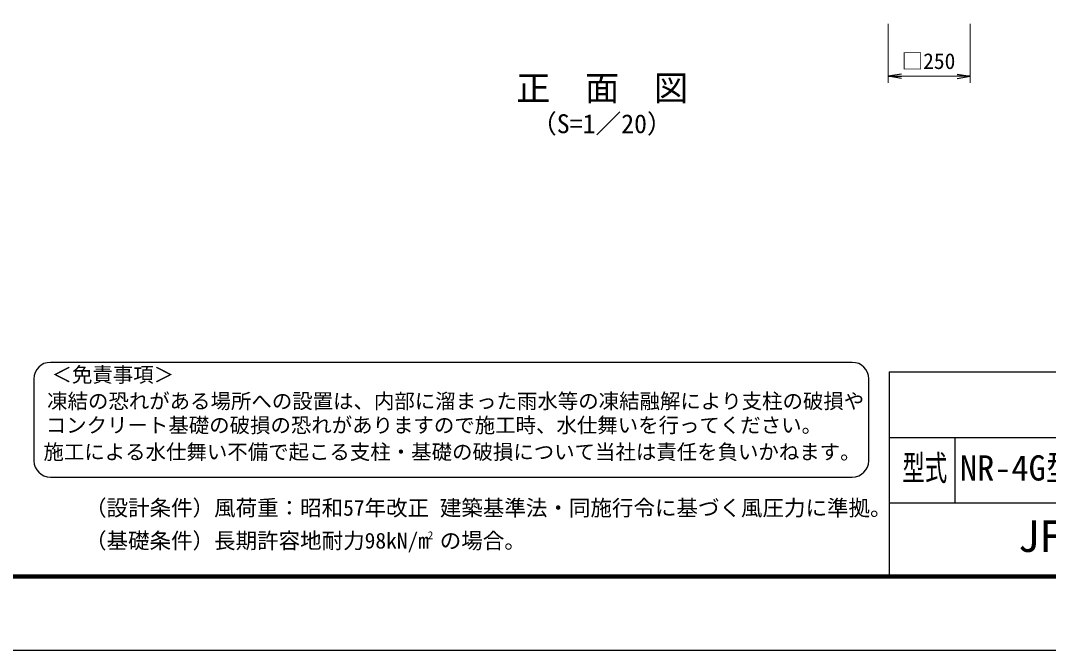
# Model space of a CAD drawing. Units: millimetres, scale not verified. Extents: x -4200 to 4200, y -2970 to 2970.
# Drawn here: x -529 to 2606, y -2970 to -1049 of the extents above; entities that cross this region are included whole.
import ezdxf
from ezdxf.enums import TextEntityAlignment as Align

# ---------------------------------------------------------------- set-up
doc = ezdxf.new("R2010")
doc.units = ezdxf.units.MM
doc.header["$LTSCALE"] = 10
for name, color, linetype, lineweight in [('0-0_D-TTL-TXT', 7, 'Continuous', 25), ('0-7_D-STR-DIM', 7, 'Continuous', 13), ('0-C_D-TTL', 7, 'Continuous', 25)]:
    doc.layers.add(name, color=color, linetype=linetype, lineweight=lineweight)
doc.layers.add('0-8_0', color=7, linetype='Continuous')
doc.styles.add('ＭＳ ゴシック', font='')
doc.styles.get('ＭＳ ゴシック').set_extended_font_data('MS Gothic')

# ---------------------------------------------------------------- blocks, each defined once
blk = doc.blocks.new('_Open')
at = {"layer": '0-8_0'}
blk.add_line((-10, 1.667), (0, 0), dxfattribs=at)
blk.add_lwpolyline([(-10, -1.667), (0, 0), (-10, 0)], dxfattribs=at)

msp = doc.modelspace()

# ---------------------------------------------------------------- linework, layer by layer
at = {"layer": '0-0_D-TTL-TXT', "color": 2}
for p, q in [((2007.34, -2091.29), (-438.21, -2091.29)), ((-488.21, -2141.29), (-488.21, -2391.29)), ((2057.34, -2391.29), (2057.34, -2141.29)), ((-438.21, -2441.29), (2007.34, -2441.29))]:
    msp.add_line(p, q, dxfattribs=at)
for centre, start, end in [((-438.21, -2141.29), 90, 180), ((2007.34, -2141.29), 0, 90), ((-438.21, -2391.29), 180, 270), ((2007.34, -2391.29), 270, 0)]:
    msp.add_arc(centre, 50, start, end, dxfattribs=at)
at = {"layer": '0-7_D-STR-DIM'}
for p, q in [((2116.99, -1058.63), (2116.99, -1238.63)), ((2366.99, -1058.63), (2366.99, -1238.63)), ((2156.99, -1218.63), (2326.99, -1218.63))]:
    msp.add_line(p, q, dxfattribs=at)
at = {"layer": '0-C_D-TTL'}
for p, q in [((2120, -2120), (2120, -2740)), ((2120, -2120), (3920, -2120)), ((2120, -2320), (3920, -2320)), ((2320, -2320), (2320, -2520)), ((2120, -2520), (3920, -2520))]:
    msp.add_line(p, q, dxfattribs=at)
at = {"layer": '0-C_D-TTL', "color": 2}
msp.add_lwpolyline([(-4200, 2970), (4200, 2970), (4200, -2970), (-4200, -2970)], close=True, dxfattribs=at)
at = {"layer": '0-C_D-TTL'}
for points in [[(-3930, 2750), (3930, 2750), (3930, -2750), (-3930, -2750)], [(-3927.5, 2747.5), (3927.5, 2747.5), (3927.5, -2747.5), (-3927.5, -2747.5)], [(-3925, 2745), (3925, 2745), (3925, -2745), (-3925, -2745)], [(-3922.5, 2742.5), (3922.5, 2742.5), (3922.5, -2742.5), (-3922.5, -2742.5)], [(-3920, 2740), (3920, 2740), (3920, -2740), (-3920, -2740)]]:
    msp.add_lwpolyline(points, close=True, dxfattribs=at)

# ---------------------------------------------------------------- block references
at = {"layer": '0-7_D-STR-DIM', "xscale": 4, "yscale": 4, "rotation": 180}
msp.add_blockref('_Open', (2116.99, -1218.63), dxfattribs=at)
at = {"layer": '0-7_D-STR-DIM', "xscale": 4, "yscale": 4}
msp.add_blockref('_Open', (2366.99, -1218.63), dxfattribs=at)

# ---------------------------------------------------------------- texts
at = {"layer": '0-0_D-TTL-TXT', "style": 'ＭＳ ゴシック'}
for s, height, p in [('正\u3000面\u3000図', 76.98, (982.09, -1316.31)), ('（S=1／20）', 57.7, (1027.57, -1409.5)), ('＜免責事項＞ \u3000\u3000', 45.67, (-434.51, -2165.47)), ('凍結の恐れがある場所への設置は、内部に溜まった雨水等の凍結融解により支柱の破損や', 45.67, (-448.03, -2245.97)), ('コンクリート基礎の破損の恐れがありますので施工時、水仕舞いを行ってください。', 45.67, (-452.14, -2319.39)), ('施工による水仕舞い不備で起こる支柱・基礎の破損について当社は責任を負いかねます。 ', 45.67, (-459.13, -2400.89)), ('NR-4G型 H1000', 76.98, (2335.6, -2474.8)), ('（設計条件）風荷重：昭和57年改正 建築基準法・同施行令に基づく風圧力に準拠。', 48.09, (-332.45, -2573.6)), ('JFE 建材株式会社', 96.19, (2512.38, -2698.5)), ('（基礎条件）長期許容地耐力98kN/m の場合。', 48.09, (-332.45, -2673.6)), ('2', 24.05, (713.02, -2637.79))]:
    msp.add_text(s, height=height, dxfattribs=at).set_placement(p, align=Align.BOTTOM_LEFT)
at = {"layer": '0-0_D-TTL-TXT', "style": 'ＭＳ ゴシック', "width": 0.65}
msp.add_text('型式', height=76.98, dxfattribs=at).set_placement((2160.27, -2474.8), align=Align.BOTTOM_LEFT)
at = {"layer": '0-7_D-STR-DIM', "style": 'ＭＳ ゴシック'}
msp.add_text('□250', height=48.09, dxfattribs=at).set_placement((2157.84, -1210.88), align=Align.BOTTOM_LEFT)

doc.saveas('drawing.dxf')
